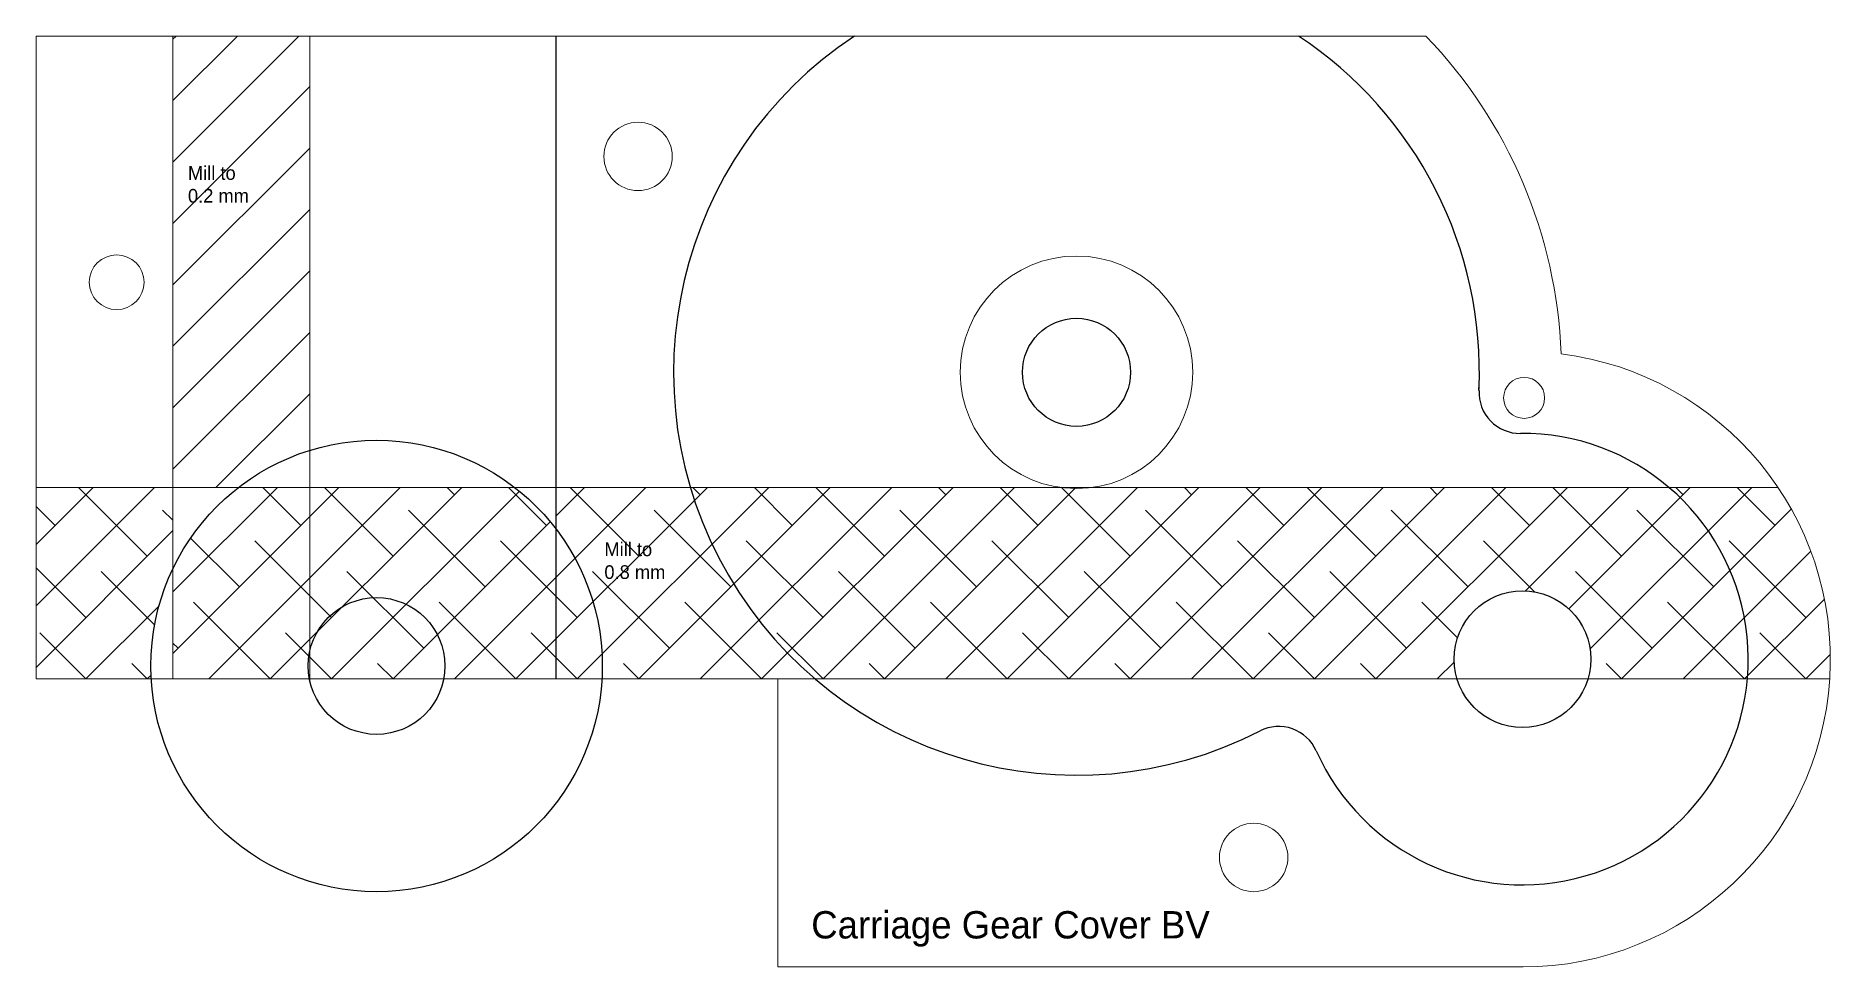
# Model space of a CAD drawing. Header units: millimetres. Extents: x 48 to 180, y 71 to 139.
import ezdxf

# ---------------------------------------------------------------- set-up
doc = ezdxf.new("R2010")
doc.units = ezdxf.units.MM
for name, color, linetype in [('Dim', 1, 'Continuous'), ('Hulplijn', 3, 'Continuous'), ('Text', 7, 'Continuous')]:
    doc.layers.add(name, color=color, linetype=linetype)
doc.layers.add('Inner', color=8, linetype='Continuous', lineweight=9)
doc.layers.add('Main', color=7, linetype='Continuous', lineweight=20)

# ---------------------------------------------------------------- blocks, each defined once
blk = doc.blocks.new('SPAANBESCHERMER')
at = {"layer": 'Hulplijn'}
blk.add_line((38, 68.05), (38, 21.05), dxfattribs=at)
for centre, radius in [((76.05, 43.47), 3.95), ((24.89, 22), 16.5), ((24.89, 22), 5), ((108.65, 22.5), 5)]:
    blk.add_circle(centre, radius, dxfattribs=at)
for centre, radius, start, end in [((76.05, 43.47), 29.45, 123.4222, 297.0955), ((76.05, 43.47), 29.45, 357.4021, 56.5778), ((76.05, 43.47), 29.45, 357.4021, 0), ((108.47, 42), 3, 177.4021, 270.5387), ((108.65, 22.5), 16.5, 203.9588, 90.5387), ((90.83, 14.58), 3, 23.9588, 117.0955)]:
    blk.add_arc(centre, radius, start, end, dxfattribs=at)
at = {"layer": 'Inner'}
for p, q in [((10, 68.05), (10, 21.05)), ((20, 68.05), (20, 20.96))]:
    blk.add_line(p, q, dxfattribs=at)
at = {"layer": 'Main'}
for p, q in [((0, 68.05), (0, 21.05)), ((101.59, 68.05), (0, 68.05)), ((127.32, 35.05), (0, 35.05)), ((131.1, 21.05), (0, 21.05)), ((54.21, 21.05), (54.21, 0)), ((54.21, 0), (108.7, 0))]:
    blk.add_line(p, q, dxfattribs=at)
for centre, radius in [((44, 59.25), 2.5), ((5.89, 50.05), 2), ((76.05, 43.47), 8.5), ((108.77, 41.6), 1.5), ((89, 8), 2.5)]:
    blk.add_circle(centre, radius, dxfattribs=at)
for centre, radius, start, end in [((76.05, 43.47), 35.45, 2.1858, 43.8975), ((108.65, 22.5), 22.5, 270, 82.7892)]:
    blk.add_arc(centre, radius, start, end, dxfattribs=at)
at = {"layer": 'Text', "attachment_point": 1}
for s, insert, char_height in [('Mill to \\P0.2 mm\\P', (11.1, 58.54), 1), ('Mill to\\P0.8 mm', (41.54, 31.03), 1), ('Carriage Gear Cover BV', (56.66, 4.08), 2)]:
    blk.add_mtext(s, dxfattribs=dict(at, insert=insert, char_height=char_height))

msp = doc.modelspace()

# ---------------------------------------------------------------- hatches: boundary and pattern name
at = {"layer": 'Dim'}
h = msp.add_hatch(dxfattribs=at)
h.set_pattern_fill('ANSI31', color=256, style=0)
h.paths.add_polyline_path([(58, 139.05), (58, 106.05), (62.79, 106.05, -0.089642), (68, 108.76), (68, 139.05)])
h.paths.add_polyline_path([(58.85, 129.79), (64.35, 129.79), (64.35, 126.63), (58.85, 126.63)], flags=24)
h = msp.add_hatch(dxfattribs=at)
h.set_pattern_fill('ANSI38', color=256, style=0)
h.paths.add_polyline_path([(77.89, 93, 0.900083), (68, 94.04), (68, 92.05), (77.8, 92.05, 0.047824)])
h.paths.add_polyline_path([(82.99, 106.05), (68, 106.05), (68, 94.04, -0.900083), (77.89, 93, -0.047824), (77.8, 92.05), (86, 92.05), (86, 103.02, 0.065032)])
h.paths.add_polyline_path([(161.44, 92.05), (173.09, 92.05, 0.242662), (167.36, 106.05), (125.21, 106.05, -0.068789), (122.89, 106.05), (95.83, 106.05, 0.144837), (104.95, 92.05), (151.86, 92.05, -1.159096), (161.65, 93.5, -0.073686)])
h.paths.add_polyline_path([(58, 92.05), (67.98, 92.05, -0.100662), (68, 94.04), (68, 106.05), (62.79, 106.05, 0.11725), (58, 100.11)])
h.paths.add_polyline_path([(89.36, 92.05), (102.21, 92.05), (104.95, 92.05, -0.144837), (95.83, 106.05), (86, 106.05), (86, 103.02, -0.164597), (89.39, 93, -0.014402)])
h.paths.add_polyline_path([(89.29, 102.28), (94.79, 102.28), (94.79, 99.11), (89.29, 99.11)], flags=24)
h.paths.add_polyline_path([(89.39, 93, 0.164597), (86, 103.02), (86, 92.05), (89.36, 92.05, 0.014402)])
h.paths.add_polyline_path([(56.42, 92.05, -0.126426), (58, 100.11), (58, 106.05), (48, 106.05), (48, 92.05)])
h.paths.add_polyline_path([(175.32, 106.05), (167.36, 106.05, -0.242662), (173.09, 92.05), (179.1, 92.05, 0.165537)])

# ---------------------------------------------------------------- block references
msp.add_blockref('SPAANBESCHERMER', (48, 71), dxfattribs=at)

doc.saveas('drawing.dxf')
